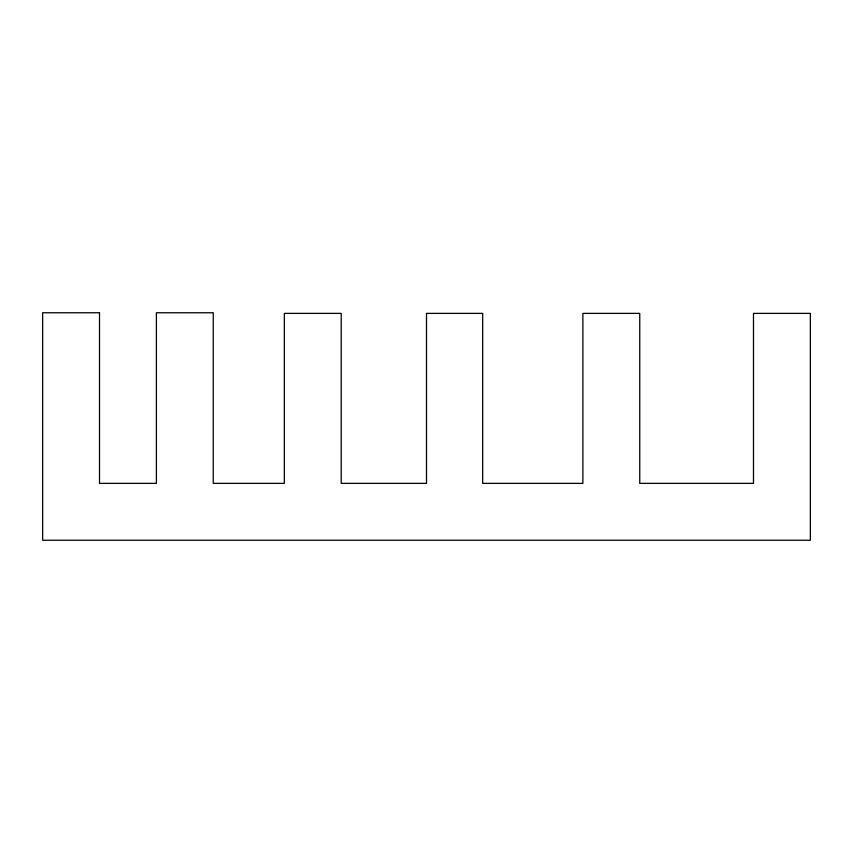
<?xml version="1.0" encoding="UTF-8"?>
<svg xmlns="http://www.w3.org/2000/svg" width="853" height="853" viewBox="0 0 853 853"><rect width="100%" height="100%" fill="white"/><g stroke="black" fill="none" stroke-linecap="round" stroke-linejoin="round"><path stroke-width="1.28" d="M99.513 312.763L42.65 312.763L42.65 540.237L810.35 540.237L810.35 313.382L753.487 313.382L753.487 483.363L639.75 483.363L639.75 313.382L582.887 313.382L582.887 483.363L482.681 483.363L482.681 313.382L426.5 313.382L426.5 483.363L341.2 483.363L341.2 313.382L284.337 313.382L284.337 483.363L213.25 483.363L213.25 312.763L156.387 312.763L156.387 483.363L99.513 483.363L99.513 312.763"/></g></svg>
